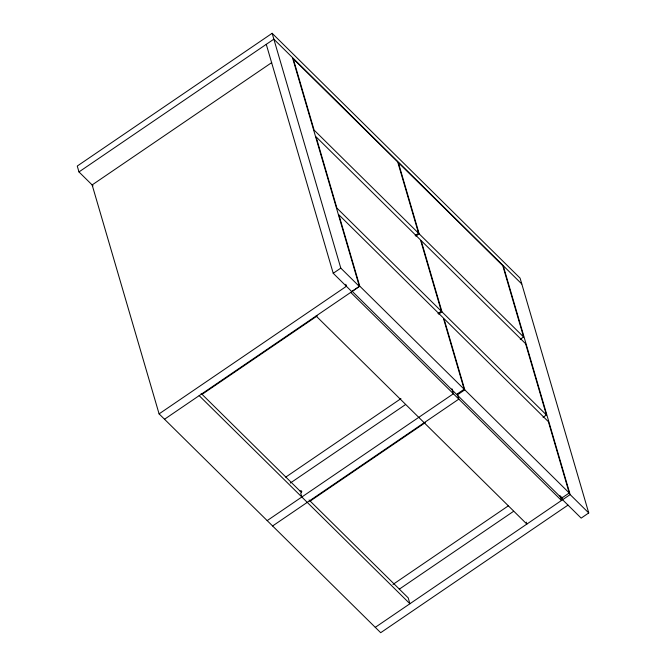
<?xml version="1.0" encoding="UTF-8"?>
<svg xmlns="http://www.w3.org/2000/svg" width="666" height="666" viewBox="0 0 666 666"><rect width="100%" height="100%" fill="white"/><g stroke="black" fill="none" stroke-linecap="round" stroke-linejoin="round"><path stroke-width="1" d="M561.696 496.769L562.57 499.75L581.168 518.115L588.744 512.953L520.079 278.122L272.136 33.3L77.256 166.05L78.971 171.928L93.032 185.814M78.971 171.928L273.851 39.169L521.794 283.999M271.711 62.604L92.141 184.932L159.091 413.886L380.694 632.7L567.998 505.111M351.815 291.65L333.225 273.293L340.801 268.123L272.136 33.3M415.184 235.531L418.556 233.233L397.71 161.946L293.265 58.816L314.111 130.103L418.556 233.233M415.809 236.139L419.172 233.849L398.326 162.562L502.772 265.692L523.618 336.979L520.254 339.277M159.091 413.886L346.395 286.297L345.812 284.307M359.723 286.097L352.147 291.258L456.593 394.389L464.169 389.227L443.323 317.94L338.877 214.81L359.723 286.097L464.169 389.227M164.519 419.247L359.399 286.488L292.441 57.534M201.973 394.414L317.183 315.934M437.995 313.528L441.358 311.23L420.512 239.943L316.067 136.813L336.913 208.1L441.358 311.23M438.611 314.136L441.983 311.846L421.137 240.559L525.582 343.689L546.428 414.976L543.056 417.274M285.739 477.122L400.94 398.634M290.301 483.058L405.511 404.578M267.183 520.612L453.396 393.764L451.948 388.786M464.785 389.843L457.209 395.005L561.654 498.135L569.239 492.973L548.393 421.686L443.939 318.556L464.785 389.843L569.239 492.973M272.61 525.973L458.824 399.117L457.367 394.139M310.065 501.14L425.274 422.66M392.965 584.432L508.175 505.952M399.25 589.202L513.594 511.305M375.274 627.347L570.146 494.588L503.196 265.634M419.172 233.849L523.618 336.979M441.983 311.846L546.428 414.976M340.801 268.123L359.399 286.488M570.146 494.588L588.744 512.953M350.732 292.391L561.488 500.491L560.056 495.596M316.092 315.992L526.848 524.092L526.273 522.136M201.14 393.423L300.974 491.999M309.107 500.033L408.2 597.877L409.915 603.746L199.167 395.646M266.267 44.331L333.225 273.293M301.831 497.019L300.699 493.156A1.623 0.966 -45.4 0 0 301.706 491.267A1.623 0.966 -45.4 0 0 300.108 491.142"/></g></svg>
